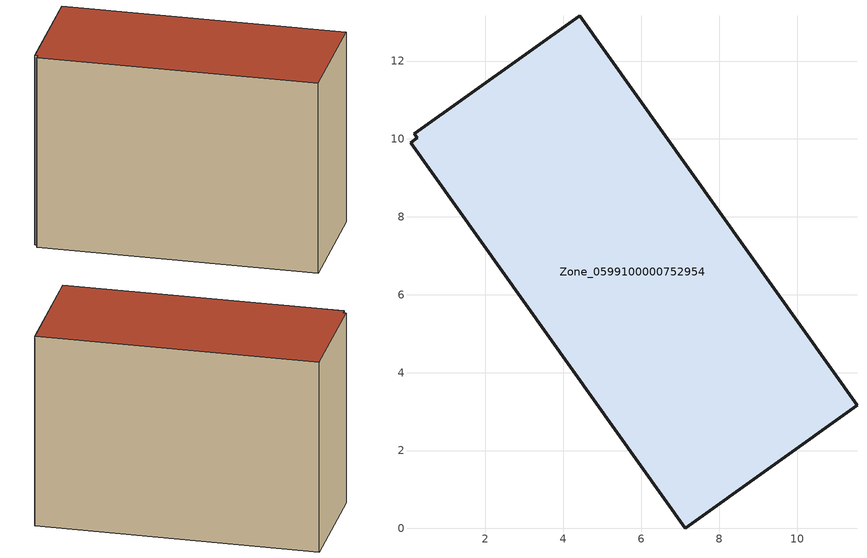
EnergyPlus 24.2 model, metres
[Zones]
Zone_0599100000752954
 floor ground (C_G): 0.24,10.03 0.17,10.13 4.42,13.17 11.54,3.16 7.14,0 0.08,9.91 z0
 wall outside (C_F): 7.14,0 11.54,3.16 4.42,13.17 0.17,10.13 0.24,10.03 0.08,9.91 7.14,0 z0:8.75
 roof outside (C_R): 0.17,10.13 0.24,10.03 0.08,9.91 7.14,0 11.54,3.16 4.42,13.17 z8.75
[BUILDING]
Pand.0599100000752954: North Axis=0; Terrain=City; Loads Convergence Tolerance Value=0.04; Temperature Convergence Tolerance Value=0.4; Solar Distribution=FullExterior; Maximum Number of Warmup Days=25; Minimum Number of Warmup Days=1
[Site:Location]
Rotterdam.The.Hague.AP_ZH_NLD Design_Conditions: Latitude=51.96; Longitude=4.45; Time Zone=1; Elevation=-4.5
[SITE:GROUNDTEMPERATURE:BUILDINGSURFACE]
18, 18, 18, 18, 18, 18, 18, 18, 18, 18, 18, 18
[MATERIAL] Thermal Absorptance=0.9; Solar Absorptance=0.7; Visible Absorptance=0.7
Name | Roughness | Thickness | Conductivity | Density | Specific Heat
G.TI.2006-2014 | MediumSmooth | 0.15 | 0.06 | 540 | 1210
F.TI.2006-2014 | Rough | 0.3 | 0.12 | 1920 | 840
R.TI.2006-2014 | MediumRough | 0.2 | 0.08 | 1500 | 1000
[CONSTRUCTION]
C_G: G.TI.2006-2014
C_F: F.TI.2006-2014
C_R: R.TI.2006-2014
[ZONE]
Zone_0599100000752954: Type=1; Multiplier=1; Ceiling Height=Autocalculate; Volume=Autocalculate; Floor Area=autocalculate; Part of Total Floor Area=Yes
[ZONEINFILTRATION:DESIGNFLOWRATE]
Infil_Zone_0599100000752954: Zone or ZoneList or Space or SpaceList=Zone_0599100000752954; Schedule=AlwaysOn; Design Flow Rate Calculation Method=Flow/Area; Flow Rate per Floor Area=0.0015; Constant Term Coefficient=1; Temperature Term Coefficient=0; Velocity Term Coefficient=0; Velocity Squared Term Coefficient=0
[HVACTEMPLATE:ZONE:IDEALLOADSAIRSYSTEM]
Zone_0599100000752954: Maximum Heating Supply Air Temperature=50; Minimum Cooling Supply Air Temperature=13; Maximum Heating Supply Air Humidity Ratio=0.0156; Minimum Cooling Supply Air Humidity Ratio=0.0077; Heating Limit=NoLimit; Cooling Limit=NoLimit; Dehumidification Control Type=ConstantSensibleHeatRatio; Cooling Sensible Heat Ratio=0.7; Dehumidification Setpoint=60; Humidification Control Type=None; Humidification Setpoint=30; Outdoor Air Method=None; Outdoor Air Flow Rate per Person=0.00944; Outdoor Air Flow Rate per Zone Floor Area=0; Outdoor Air Flow Rate per Zone=0; Demand Controlled Ventilation Type=None; Outdoor Air Economizer Type=NoEconomizer; Heat Recovery Type=None; Sensible Heat Recovery Effectiveness=0.7; Latent Heat Recovery Effectiveness=0.65
[ZONECONTROL:THERMOSTAT]
ThermostatControl_Zone_0599100000752954: Zone or ZoneList=Zone_0599100000752954; Control Type Schedule=DualSetpointControlType; Control 1=Thermostat_Zone_0599100000752954; Temperature Difference Between Cutout And Setpoint=0
[THERMOSTATSETPOINT:DUALSETPOINT]
Thermostat_Zone_0599100000752954: Heating Setpoint Temperature Schedule=HeatingSetpoint_Zone_0599100000752954; Cooling Setpoint Temperature Schedule=CoolingSetpoint_Zone_0599100000752954
[SCHEDULE:COMPACT]
HeatingSetpoint_Zone_0599100000752954: Through: 12/31, For: AllDays, Until: 24:00, 21
CoolingSetpoint_Zone_0599100000752954: Through: 12/31, For: AllDays, Until: 24:00, 24
DualSetpointControlType: Through: 12/31, For: AllDays, Until: 24:00, 4
AlwaysOn: Through: 12/31, For: AllDays, Until: 24:00, 1
